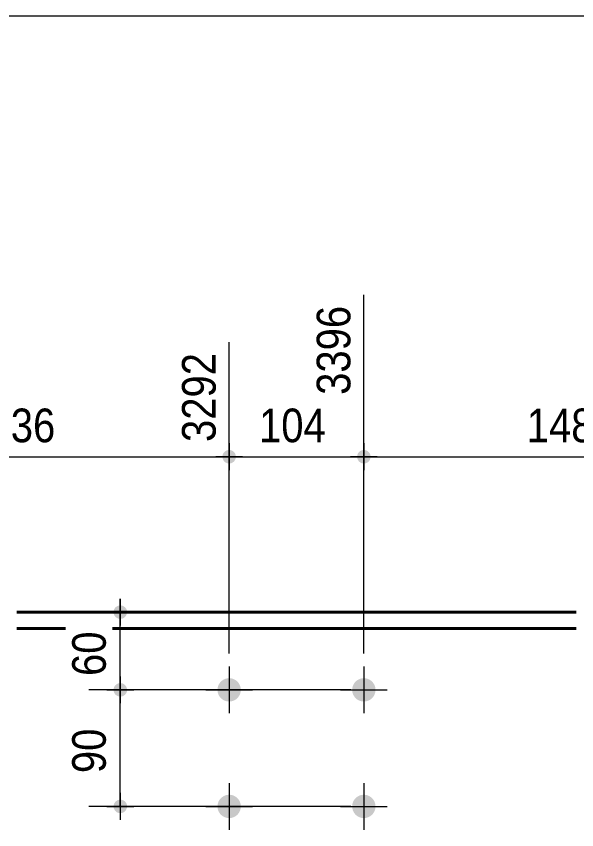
# Model space of a CAD drawing. Header units: millimetres. Extents: x 2 to 410, y 5 to 282.
# Drawn here: x 234.7 to 277.9, y 219.2 to 282 of the extents above; entities that cross this region are included whole.
import ezdxf

# ---------------------------------------------------------------- set-up
doc = ezdxf.new("R2010")
doc.units = ezdxf.units.MM
for name, color, linetype, lineweight in [('Boulon', 7, 'Continuous', 0), ('Cotation', 7, 'Continuous', 0), ('Feuille dessin', 5, 'Continuous', 0), ('Piece', 2, 'Continuous', 0)]:
    doc.layers.add(name, color=color, linetype=linetype, lineweight=lineweight)
doc.styles.add('ARIAL', font='ARIAL.TTF')

# ---------------------------------------------------------------- blocks, each defined once
blk = doc.blocks.new('*A3')
at = {"layer": 'Boulon'}
for points in [[(262.39, 229.945), (262.387, 229.901), (262.382, 229.857), (262.374, 229.813), (262.364, 229.77), (262.353, 229.728), (262.339, 229.686), (262.323, 229.645), (262.305, 229.604), (262.285, 229.565), (262.263, 229.526), (262.24, 229.489), (262.214, 229.453), (262.187, 229.418), (262.158, 229.385), (262.128, 229.353), (262.096, 229.322), (262.062, 229.293), (262.028, 229.266), (261.991, 229.241), (261.954, 229.217), (261.916, 229.195), (261.876, 229.175), (261.836, 229.158), (261.795, 229.142), (261.753, 229.128), (261.71, 229.116), (261.667, 229.106), (261.624, 229.099), (261.58, 229.093), (261.536, 229.09), (261.491, 229.089), (261.447, 229.09), (261.403, 229.093), (261.359, 229.099), (261.316, 229.106), (261.273, 229.116), (261.23, 229.128), (261.188, 229.142), (261.147, 229.158), (261.107, 229.175), (261.067, 229.195), (261.029, 229.217), (260.991, 229.241), (260.955, 229.266), (260.921, 229.293), (260.887, 229.322), (260.855, 229.353), (260.825, 229.385), (260.796, 229.418), (260.769, 229.453), (260.743, 229.489), (260.72, 229.526), (260.698, 229.565), (260.678, 229.604), (260.66, 229.645), (260.644, 229.686), (260.63, 229.728), (260.618, 229.77), (260.609, 229.813), (260.601, 229.857), (260.596, 229.901), (260.593, 229.945), (260.591, 229.989), (260.593, 230.033), (260.596, 230.077), (260.601, 230.121), (260.609, 230.165), (260.618, 230.208), (260.63, 230.25), (260.644, 230.292), (260.66, 230.333), (260.678, 230.374), (260.698, 230.413), (260.72, 230.452), (260.743, 230.489), (260.769, 230.525), (260.796, 230.56), (260.825, 230.593), (260.855, 230.625), (260.887, 230.656), (260.921, 230.685), (260.955, 230.712), (260.991, 230.737), (261.029, 230.761), (261.067, 230.783), (261.107, 230.803), (261.147, 230.821), (261.188, 230.836), (261.23, 230.85), (261.273, 230.862), (261.316, 230.872), (261.359, 230.879), (261.403, 230.885), (261.447, 230.888), (261.491, 230.889), (261.536, 230.888), (261.58, 230.885), (261.624, 230.879), (261.667, 230.872), (261.71, 230.862), (261.753, 230.85), (261.795, 230.836), (261.836, 230.821), (261.876, 230.803), (261.916, 230.783), (261.954, 230.761), (261.991, 230.737), (262.028, 230.712), (262.062, 230.685), (262.096, 230.656), (262.128, 230.625), (262.158, 230.593), (262.187, 230.56), (262.214, 230.525), (262.24, 230.489), (262.263, 230.452), (262.285, 230.413), (262.305, 230.374), (262.323, 230.333), (262.339, 230.292), (262.353, 230.25), (262.364, 230.208), (262.374, 230.165), (262.382, 230.121), (262.387, 230.077), (262.39, 230.033), (262.391, 229.989)], [(262.39, 220.945), (262.387, 220.901), (262.382, 220.857), (262.374, 220.813), (262.364, 220.77), (262.353, 220.728), (262.339, 220.686), (262.323, 220.645), (262.305, 220.604), (262.285, 220.565), (262.263, 220.526), (262.24, 220.489), (262.214, 220.453), (262.187, 220.418), (262.158, 220.385), (262.128, 220.353), (262.096, 220.322), (262.062, 220.293), (262.028, 220.266), (261.991, 220.241), (261.954, 220.217), (261.916, 220.195), (261.876, 220.175), (261.836, 220.158), (261.795, 220.142), (261.753, 220.128), (261.71, 220.116), (261.667, 220.106), (261.624, 220.099), (261.58, 220.093), (261.536, 220.09), (261.491, 220.089), (261.447, 220.09), (261.403, 220.093), (261.359, 220.099), (261.316, 220.106), (261.273, 220.116), (261.23, 220.128), (261.188, 220.142), (261.147, 220.158), (261.107, 220.175), (261.067, 220.195), (261.029, 220.217), (260.991, 220.241), (260.955, 220.266), (260.921, 220.293), (260.887, 220.322), (260.855, 220.353), (260.825, 220.385), (260.796, 220.418), (260.769, 220.453), (260.743, 220.489), (260.72, 220.526), (260.698, 220.565), (260.678, 220.604), (260.66, 220.645), (260.644, 220.686), (260.63, 220.728), (260.618, 220.77), (260.609, 220.813), (260.601, 220.857), (260.596, 220.901), (260.593, 220.945), (260.591, 220.989), (260.593, 221.033), (260.596, 221.077), (260.601, 221.121), (260.609, 221.165), (260.618, 221.208), (260.63, 221.25), (260.644, 221.292), (260.66, 221.333), (260.678, 221.374), (260.698, 221.413), (260.72, 221.452), (260.743, 221.489), (260.769, 221.525), (260.796, 221.56), (260.825, 221.593), (260.855, 221.625), (260.887, 221.656), (260.921, 221.685), (260.955, 221.712), (260.991, 221.737), (261.029, 221.761), (261.067, 221.783), (261.107, 221.803), (261.147, 221.821), (261.188, 221.836), (261.23, 221.85), (261.273, 221.862), (261.316, 221.872), (261.359, 221.879), (261.403, 221.885), (261.447, 221.888), (261.491, 221.889), (261.536, 221.888), (261.58, 221.885), (261.624, 221.879), (261.667, 221.872), (261.71, 221.862), (261.753, 221.85), (261.795, 221.836), (261.836, 221.821), (261.876, 221.803), (261.916, 221.783), (261.954, 221.761), (261.991, 221.737), (262.028, 221.712), (262.062, 221.685), (262.096, 221.656), (262.128, 221.625), (262.158, 221.593), (262.187, 221.56), (262.214, 221.525), (262.24, 221.489), (262.263, 221.452), (262.285, 221.413), (262.305, 221.374), (262.323, 221.333), (262.339, 221.292), (262.353, 221.25), (262.364, 221.208), (262.374, 221.165), (262.382, 221.121), (262.387, 221.077), (262.39, 221.033), (262.391, 220.989)]]:
    blk.add_hatch(color=256, dxfattribs=at).paths.add_polyline_path(points, flags=17)
at = {"layer": 'Boulon', "linetype": 'Continuous', "lineweight": 0}
for p, q in [((261.491, 231.789), (261.491, 228.189)), ((259.691, 229.989), (263.291, 229.989)), ((261.491, 222.789), (261.491, 219.189)), ((259.691, 220.989), (263.291, 220.989))]:
    blk.add_line(p, q, dxfattribs=at)
blk = doc.blocks.new('*A4')
at = {"layer": 'Boulon'}
for points in [[(251.99, 229.945), (251.987, 229.901), (251.982, 229.857), (251.974, 229.813), (251.964, 229.77), (251.953, 229.728), (251.939, 229.686), (251.923, 229.645), (251.905, 229.604), (251.885, 229.565), (251.863, 229.526), (251.84, 229.489), (251.814, 229.453), (251.787, 229.418), (251.758, 229.385), (251.728, 229.353), (251.696, 229.322), (251.662, 229.293), (251.628, 229.266), (251.591, 229.241), (251.554, 229.217), (251.516, 229.195), (251.476, 229.175), (251.436, 229.158), (251.395, 229.142), (251.353, 229.128), (251.31, 229.116), (251.267, 229.106), (251.224, 229.099), (251.18, 229.093), (251.136, 229.09), (251.091, 229.089), (251.047, 229.09), (251.003, 229.093), (250.959, 229.099), (250.916, 229.106), (250.873, 229.116), (250.83, 229.128), (250.788, 229.142), (250.747, 229.158), (250.707, 229.175), (250.667, 229.195), (250.629, 229.217), (250.591, 229.241), (250.555, 229.266), (250.521, 229.293), (250.487, 229.322), (250.455, 229.353), (250.425, 229.385), (250.396, 229.418), (250.369, 229.453), (250.343, 229.489), (250.32, 229.526), (250.298, 229.565), (250.278, 229.604), (250.26, 229.645), (250.244, 229.686), (250.23, 229.728), (250.218, 229.77), (250.209, 229.813), (250.201, 229.857), (250.196, 229.901), (250.193, 229.945), (250.191, 229.989), (250.193, 230.033), (250.196, 230.077), (250.201, 230.121), (250.209, 230.165), (250.218, 230.208), (250.23, 230.25), (250.244, 230.292), (250.26, 230.333), (250.278, 230.374), (250.298, 230.413), (250.32, 230.452), (250.343, 230.489), (250.369, 230.525), (250.396, 230.56), (250.425, 230.593), (250.455, 230.625), (250.487, 230.656), (250.521, 230.685), (250.555, 230.712), (250.591, 230.737), (250.629, 230.761), (250.667, 230.783), (250.707, 230.803), (250.747, 230.821), (250.788, 230.836), (250.83, 230.85), (250.873, 230.862), (250.916, 230.872), (250.959, 230.879), (251.003, 230.885), (251.047, 230.888), (251.091, 230.889), (251.136, 230.888), (251.18, 230.885), (251.224, 230.879), (251.267, 230.872), (251.31, 230.862), (251.353, 230.85), (251.395, 230.836), (251.436, 230.821), (251.476, 230.803), (251.516, 230.783), (251.554, 230.761), (251.591, 230.737), (251.628, 230.712), (251.662, 230.685), (251.696, 230.656), (251.728, 230.625), (251.758, 230.593), (251.787, 230.56), (251.814, 230.525), (251.84, 230.489), (251.863, 230.452), (251.885, 230.413), (251.905, 230.374), (251.923, 230.333), (251.939, 230.292), (251.953, 230.25), (251.964, 230.208), (251.974, 230.165), (251.982, 230.121), (251.987, 230.077), (251.99, 230.033), (251.991, 229.989)], [(251.99, 220.945), (251.987, 220.901), (251.982, 220.857), (251.974, 220.813), (251.964, 220.77), (251.953, 220.728), (251.939, 220.686), (251.923, 220.645), (251.905, 220.604), (251.885, 220.565), (251.863, 220.526), (251.84, 220.489), (251.814, 220.453), (251.787, 220.418), (251.758, 220.385), (251.728, 220.353), (251.696, 220.322), (251.662, 220.293), (251.628, 220.266), (251.591, 220.241), (251.554, 220.217), (251.516, 220.195), (251.476, 220.175), (251.436, 220.158), (251.395, 220.142), (251.353, 220.128), (251.31, 220.116), (251.267, 220.106), (251.224, 220.099), (251.18, 220.093), (251.136, 220.09), (251.091, 220.089), (251.047, 220.09), (251.003, 220.093), (250.959, 220.099), (250.916, 220.106), (250.873, 220.116), (250.83, 220.128), (250.788, 220.142), (250.747, 220.158), (250.707, 220.175), (250.667, 220.195), (250.629, 220.217), (250.591, 220.241), (250.555, 220.266), (250.521, 220.293), (250.487, 220.322), (250.455, 220.353), (250.425, 220.385), (250.396, 220.418), (250.369, 220.453), (250.343, 220.489), (250.32, 220.526), (250.298, 220.565), (250.278, 220.604), (250.26, 220.645), (250.244, 220.686), (250.23, 220.728), (250.218, 220.77), (250.209, 220.813), (250.201, 220.857), (250.196, 220.901), (250.193, 220.945), (250.191, 220.989), (250.193, 221.033), (250.196, 221.077), (250.201, 221.121), (250.209, 221.165), (250.218, 221.208), (250.23, 221.25), (250.244, 221.292), (250.26, 221.333), (250.278, 221.374), (250.298, 221.413), (250.32, 221.452), (250.343, 221.489), (250.369, 221.525), (250.396, 221.56), (250.425, 221.593), (250.455, 221.625), (250.487, 221.656), (250.521, 221.685), (250.555, 221.712), (250.591, 221.737), (250.629, 221.761), (250.667, 221.783), (250.707, 221.803), (250.747, 221.821), (250.788, 221.836), (250.83, 221.85), (250.873, 221.862), (250.916, 221.872), (250.959, 221.879), (251.003, 221.885), (251.047, 221.888), (251.091, 221.889), (251.136, 221.888), (251.18, 221.885), (251.224, 221.879), (251.267, 221.872), (251.31, 221.862), (251.353, 221.85), (251.395, 221.836), (251.436, 221.821), (251.476, 221.803), (251.516, 221.783), (251.554, 221.761), (251.591, 221.737), (251.628, 221.712), (251.662, 221.685), (251.696, 221.656), (251.728, 221.625), (251.758, 221.593), (251.787, 221.56), (251.814, 221.525), (251.84, 221.489), (251.863, 221.452), (251.885, 221.413), (251.905, 221.374), (251.923, 221.333), (251.939, 221.292), (251.953, 221.25), (251.964, 221.208), (251.974, 221.165), (251.982, 221.121), (251.987, 221.077), (251.99, 221.033), (251.991, 220.989)]]:
    blk.add_hatch(color=256, dxfattribs=at).paths.add_polyline_path(points, flags=17)
at = {"layer": 'Boulon', "linetype": 'Continuous', "lineweight": 0}
for p, q in [((251.091, 231.789), (251.091, 228.189)), ((249.291, 229.989), (252.891, 229.989)), ((251.091, 222.789), (251.091, 219.189)), ((249.291, 220.989), (252.891, 220.989))]:
    blk.add_line(p, q, dxfattribs=at)
blk = doc.blocks.new('*A15')
at = {"layer": 'Piece', "color": 2, "linetype": 'Continuous', "lineweight": 40}
for p, q in [((277.87711, 235.989017), (234.705829, 235.989017)), ((238.448745, 234.719017), (234.705829, 234.719017)), ((277.87711, 234.719017), (242.088745, 234.719017))]:
    blk.add_line(p, q, dxfattribs=at)
blk = doc.blocks.new('*A43')
at = {"layer": 'Feuille dessin', "linetype": 'Continuous', "lineweight": 0}
blk.add_line((405, 282), (5, 282), dxfattribs=at)
blk = doc.blocks.new('*A54')
at = {"layer": 'Cotation'}
for points in [[(218.195, 247.47), (218.169, 247.472), (218.144, 247.475), (218.119, 247.479), (218.094, 247.485), (218.069, 247.491), (218.045, 247.499), (218.021, 247.509), (217.998, 247.519), (217.975, 247.53), (217.953, 247.543), (217.931, 247.557), (217.91, 247.571), (217.89, 247.587), (217.871, 247.604), (217.852, 247.621), (217.835, 247.64), (217.818, 247.659), (217.803, 247.679), (217.788, 247.7), (217.774, 247.722), (217.762, 247.744), (217.75, 247.767), (217.74, 247.79), (217.731, 247.814), (217.723, 247.838), (217.716, 247.863), (217.71, 247.888), (217.706, 247.913), (217.703, 247.938), (217.701, 247.964), (217.7, 247.989), (217.701, 248.015), (217.703, 248.04), (217.706, 248.065), (217.71, 248.09), (217.716, 248.115), (217.723, 248.14), (217.731, 248.164), (217.74, 248.188), (217.75, 248.211), (217.762, 248.234), (217.774, 248.256), (217.788, 248.278), (217.803, 248.299), (217.818, 248.319), (217.835, 248.338), (217.852, 248.357), (217.871, 248.374), (217.89, 248.391), (217.91, 248.407), (217.931, 248.421), (217.953, 248.435), (217.975, 248.448), (217.998, 248.459), (218.021, 248.469), (218.045, 248.479), (218.069, 248.487), (218.094, 248.493), (218.119, 248.499), (218.144, 248.503), (218.169, 248.507), (218.195, 248.508), (218.22, 248.509), (218.246, 248.508), (218.271, 248.507), (218.296, 248.503), (218.322, 248.499), (218.347, 248.493), (218.371, 248.487), (218.395, 248.479), (218.419, 248.469), (218.443, 248.459), (218.465, 248.448), (218.488, 248.435), (218.509, 248.421), (218.53, 248.407), (218.55, 248.391), (218.569, 248.374), (218.588, 248.357), (218.605, 248.338), (218.622, 248.319), (218.638, 248.299), (218.653, 248.278), (218.666, 248.256), (218.679, 248.234), (218.69, 248.211), (218.701, 248.188), (218.71, 248.164), (218.718, 248.14), (218.725, 248.115), (218.73, 248.09), (218.735, 248.065), (218.738, 248.04), (218.74, 248.015), (218.74, 247.989), (218.74, 247.964), (218.738, 247.938), (218.735, 247.913), (218.73, 247.888), (218.725, 247.863), (218.718, 247.838), (218.71, 247.814), (218.701, 247.79), (218.69, 247.767), (218.679, 247.744), (218.666, 247.722), (218.653, 247.7), (218.638, 247.679), (218.622, 247.659), (218.605, 247.64), (218.588, 247.621), (218.569, 247.604), (218.55, 247.587), (218.53, 247.571), (218.509, 247.557), (218.488, 247.543), (218.465, 247.53), (218.443, 247.519), (218.419, 247.509), (218.395, 247.499), (218.371, 247.491), (218.347, 247.485), (218.322, 247.479), (218.296, 247.475), (218.271, 247.472), (218.246, 247.47), (218.22, 247.469)], [(251.066, 247.47), (251.041, 247.472), (251.015, 247.475), (250.99, 247.479), (250.965, 247.485), (250.941, 247.491), (250.916, 247.499), (250.892, 247.509), (250.869, 247.519), (250.846, 247.53), (250.824, 247.543), (250.803, 247.557), (250.782, 247.571), (250.762, 247.587), (250.742, 247.604), (250.724, 247.621), (250.706, 247.64), (250.69, 247.659), (250.674, 247.679), (250.659, 247.7), (250.645, 247.722), (250.633, 247.744), (250.621, 247.767), (250.611, 247.79), (250.602, 247.814), (250.594, 247.838), (250.587, 247.863), (250.581, 247.888), (250.577, 247.913), (250.574, 247.938), (250.572, 247.964), (250.571, 247.989), (250.572, 248.015), (250.574, 248.04), (250.577, 248.065), (250.581, 248.09), (250.587, 248.115), (250.594, 248.14), (250.602, 248.164), (250.611, 248.188), (250.621, 248.211), (250.633, 248.234), (250.645, 248.256), (250.659, 248.278), (250.674, 248.299), (250.69, 248.319), (250.706, 248.338), (250.724, 248.357), (250.742, 248.374), (250.762, 248.391), (250.782, 248.407), (250.803, 248.421), (250.824, 248.435), (250.846, 248.448), (250.869, 248.459), (250.892, 248.469), (250.916, 248.479), (250.941, 248.487), (250.965, 248.493), (250.99, 248.499), (251.015, 248.503), (251.041, 248.507), (251.066, 248.508), (251.091, 248.509), (251.117, 248.508), (251.142, 248.507), (251.168, 248.503), (251.193, 248.499), (251.218, 248.493), (251.242, 248.487), (251.267, 248.479), (251.29, 248.469), (251.314, 248.459), (251.337, 248.448), (251.359, 248.435), (251.38, 248.421), (251.401, 248.407), (251.421, 248.391), (251.441, 248.374), (251.459, 248.357), (251.477, 248.338), (251.493, 248.319), (251.509, 248.299), (251.524, 248.278), (251.537, 248.256), (251.55, 248.234), (251.562, 248.211), (251.572, 248.188), (251.581, 248.164), (251.589, 248.14), (251.596, 248.115), (251.601, 248.09), (251.606, 248.065), (251.609, 248.04), (251.611, 248.015), (251.611, 247.989), (251.611, 247.964), (251.609, 247.938), (251.606, 247.913), (251.601, 247.888), (251.596, 247.863), (251.589, 247.838), (251.581, 247.814), (251.572, 247.79), (251.562, 247.767), (251.55, 247.744), (251.537, 247.722), (251.524, 247.7), (251.509, 247.679), (251.493, 247.659), (251.477, 247.64), (251.459, 247.621), (251.441, 247.604), (251.421, 247.587), (251.401, 247.571), (251.38, 247.557), (251.359, 247.543), (251.337, 247.53), (251.314, 247.519), (251.29, 247.509), (251.267, 247.499), (251.242, 247.491), (251.218, 247.485), (251.193, 247.479), (251.168, 247.475), (251.142, 247.472), (251.117, 247.47), (251.091, 247.469)]]:
    blk.add_hatch(color=256, dxfattribs=at).paths.add_polyline_path(points, flags=17)
at = {"layer": 'Cotation', "linetype": 'Continuous', "lineweight": 0}
for p, q in [((218.22, 232.789), (218.22, 260.483)), ((251.091, 232.789), (251.091, 256.843)), ((218.22, 249.029), (218.22, 246.949)), ((251.091, 249.029), (251.091, 246.949)), ((219.26, 247.989), (217.18, 247.989)), ((218.22, 247.989), (217.18, 247.989)), ((218.22, 247.989), (251.091, 247.989)), ((252.131, 247.989), (250.051, 247.989)), ((251.091, 247.989), (252.131, 247.989))]:
    blk.add_line(p, q, dxfattribs=at)
at = {"layer": 'Cotation'}
for p in [(218.22, 247.989), (251.091, 247.989)]:
    blk.add_point(p, dxfattribs=at)
at = {"layer": 'Cotation', "style": 'ARIAL', "width": 0.85}
blk.add_text('3292', height=2.6, rotation=90.00021, dxfattribs=at).set_placement((250.051, 249.129))
blk.add_text('1136', height=2.6, dxfattribs=at).set_placement((230.799, 249.109))
blk = doc.blocks.new('*A55')
at = {"layer": 'Cotation'}
for points in [[(251.066, 247.47), (251.041, 247.472), (251.015, 247.475), (250.99, 247.479), (250.965, 247.485), (250.941, 247.491), (250.916, 247.499), (250.892, 247.509), (250.869, 247.519), (250.846, 247.53), (250.824, 247.543), (250.803, 247.557), (250.782, 247.571), (250.762, 247.587), (250.742, 247.604), (250.724, 247.621), (250.706, 247.64), (250.69, 247.659), (250.674, 247.679), (250.659, 247.7), (250.645, 247.722), (250.633, 247.744), (250.621, 247.767), (250.611, 247.79), (250.602, 247.814), (250.594, 247.838), (250.587, 247.863), (250.581, 247.888), (250.577, 247.913), (250.574, 247.938), (250.572, 247.964), (250.571, 247.989), (250.572, 248.015), (250.574, 248.04), (250.577, 248.065), (250.581, 248.09), (250.587, 248.115), (250.594, 248.14), (250.602, 248.164), (250.611, 248.188), (250.621, 248.211), (250.633, 248.234), (250.645, 248.256), (250.659, 248.278), (250.674, 248.299), (250.69, 248.319), (250.706, 248.338), (250.724, 248.357), (250.742, 248.374), (250.762, 248.391), (250.782, 248.407), (250.803, 248.421), (250.824, 248.435), (250.846, 248.448), (250.869, 248.459), (250.892, 248.469), (250.916, 248.479), (250.941, 248.487), (250.965, 248.493), (250.99, 248.499), (251.015, 248.503), (251.041, 248.507), (251.066, 248.508), (251.091, 248.509), (251.117, 248.508), (251.142, 248.507), (251.168, 248.503), (251.193, 248.499), (251.218, 248.493), (251.242, 248.487), (251.267, 248.479), (251.29, 248.469), (251.314, 248.459), (251.337, 248.448), (251.359, 248.435), (251.38, 248.421), (251.401, 248.407), (251.421, 248.391), (251.441, 248.374), (251.459, 248.357), (251.477, 248.338), (251.493, 248.319), (251.509, 248.299), (251.524, 248.278), (251.537, 248.256), (251.55, 248.234), (251.562, 248.211), (251.572, 248.188), (251.581, 248.164), (251.589, 248.14), (251.596, 248.115), (251.601, 248.09), (251.606, 248.065), (251.609, 248.04), (251.611, 248.015), (251.611, 247.989), (251.611, 247.964), (251.609, 247.938), (251.606, 247.913), (251.601, 247.888), (251.596, 247.863), (251.589, 247.838), (251.581, 247.814), (251.572, 247.79), (251.562, 247.767), (251.55, 247.744), (251.537, 247.722), (251.524, 247.7), (251.509, 247.679), (251.493, 247.659), (251.477, 247.64), (251.459, 247.621), (251.441, 247.604), (251.421, 247.587), (251.401, 247.571), (251.38, 247.557), (251.359, 247.543), (251.337, 247.53), (251.314, 247.519), (251.29, 247.509), (251.267, 247.499), (251.242, 247.491), (251.218, 247.485), (251.193, 247.479), (251.168, 247.475), (251.142, 247.472), (251.117, 247.47), (251.091, 247.469)], [(261.466, 247.47), (261.441, 247.472), (261.415, 247.475), (261.39, 247.479), (261.365, 247.485), (261.341, 247.491), (261.316, 247.499), (261.292, 247.509), (261.269, 247.519), (261.246, 247.53), (261.224, 247.543), (261.203, 247.557), (261.182, 247.571), (261.162, 247.587), (261.142, 247.604), (261.124, 247.621), (261.106, 247.64), (261.09, 247.659), (261.074, 247.679), (261.059, 247.7), (261.045, 247.722), (261.033, 247.744), (261.021, 247.767), (261.011, 247.79), (261.002, 247.814), (260.994, 247.838), (260.987, 247.863), (260.981, 247.888), (260.977, 247.913), (260.974, 247.938), (260.972, 247.964), (260.971, 247.989), (260.972, 248.015), (260.974, 248.04), (260.977, 248.065), (260.981, 248.09), (260.987, 248.115), (260.994, 248.14), (261.002, 248.164), (261.011, 248.188), (261.021, 248.211), (261.033, 248.234), (261.045, 248.256), (261.059, 248.278), (261.074, 248.299), (261.09, 248.319), (261.106, 248.338), (261.124, 248.357), (261.142, 248.374), (261.162, 248.391), (261.182, 248.407), (261.203, 248.421), (261.224, 248.435), (261.246, 248.448), (261.269, 248.459), (261.292, 248.469), (261.316, 248.479), (261.341, 248.487), (261.365, 248.493), (261.39, 248.499), (261.415, 248.503), (261.441, 248.507), (261.466, 248.508), (261.491, 248.509), (261.517, 248.508), (261.542, 248.507), (261.568, 248.503), (261.593, 248.499), (261.618, 248.493), (261.642, 248.487), (261.667, 248.479), (261.69, 248.469), (261.714, 248.459), (261.737, 248.448), (261.759, 248.435), (261.78, 248.421), (261.801, 248.407), (261.821, 248.391), (261.841, 248.374), (261.859, 248.357), (261.877, 248.338), (261.893, 248.319), (261.909, 248.299), (261.924, 248.278), (261.937, 248.256), (261.95, 248.234), (261.962, 248.211), (261.972, 248.188), (261.981, 248.164), (261.989, 248.14), (261.996, 248.115), (262.001, 248.09), (262.006, 248.065), (262.009, 248.04), (262.011, 248.015), (262.011, 247.989), (262.011, 247.964), (262.009, 247.938), (262.006, 247.913), (262.001, 247.888), (261.996, 247.863), (261.989, 247.838), (261.981, 247.814), (261.972, 247.79), (261.962, 247.767), (261.95, 247.744), (261.937, 247.722), (261.924, 247.7), (261.909, 247.679), (261.893, 247.659), (261.877, 247.64), (261.859, 247.621), (261.841, 247.604), (261.821, 247.587), (261.801, 247.571), (261.78, 247.557), (261.759, 247.543), (261.737, 247.53), (261.714, 247.519), (261.69, 247.509), (261.667, 247.499), (261.642, 247.491), (261.618, 247.485), (261.593, 247.479), (261.568, 247.475), (261.542, 247.472), (261.517, 247.47), (261.491, 247.469)]]:
    blk.add_hatch(color=256, dxfattribs=at).paths.add_polyline_path(points, flags=17)
at = {"layer": 'Cotation', "linetype": 'Continuous', "lineweight": 0}
for p, q in [((261.491, 232.789), (261.491, 260.483)), ((251.091, 232.789), (251.091, 256.843)), ((251.091, 249.029), (251.091, 246.949)), ((261.491, 249.029), (261.491, 246.949)), ((252.131, 247.989), (250.051, 247.989)), ((251.091, 247.989), (250.051, 247.989)), ((251.091, 247.989), (261.491, 247.989)), ((262.531, 247.989), (260.451, 247.989)), ((261.491, 247.989), (262.531, 247.989))]:
    blk.add_line(p, q, dxfattribs=at)
at = {"layer": 'Cotation'}
for p in [(251.091, 247.989), (261.491, 247.989)]:
    blk.add_point(p, dxfattribs=at)
at = {"layer": 'Cotation', "style": 'ARIAL', "width": 0.85}
blk.add_text('3396', height=2.6, rotation=90.00021, dxfattribs=at).set_placement((260.451, 252.769))
blk.add_text('104', height=2.6, dxfattribs=at).set_placement((253.399, 249.109))
blk = doc.blocks.new('*A56')
at = {"layer": 'Cotation'}
for points in [[(261.466, 247.47), (261.441, 247.472), (261.415, 247.475), (261.39, 247.479), (261.365, 247.485), (261.341, 247.491), (261.316, 247.499), (261.292, 247.509), (261.269, 247.519), (261.246, 247.53), (261.224, 247.543), (261.203, 247.557), (261.182, 247.571), (261.162, 247.587), (261.142, 247.604), (261.124, 247.621), (261.106, 247.64), (261.09, 247.659), (261.074, 247.679), (261.059, 247.7), (261.045, 247.722), (261.033, 247.744), (261.021, 247.767), (261.011, 247.79), (261.002, 247.814), (260.994, 247.838), (260.987, 247.863), (260.981, 247.888), (260.977, 247.913), (260.974, 247.938), (260.972, 247.964), (260.971, 247.989), (260.972, 248.015), (260.974, 248.04), (260.977, 248.065), (260.981, 248.09), (260.987, 248.115), (260.994, 248.14), (261.002, 248.164), (261.011, 248.188), (261.021, 248.211), (261.033, 248.234), (261.045, 248.256), (261.059, 248.278), (261.074, 248.299), (261.09, 248.319), (261.106, 248.338), (261.124, 248.357), (261.142, 248.374), (261.162, 248.391), (261.182, 248.407), (261.203, 248.421), (261.224, 248.435), (261.246, 248.448), (261.269, 248.459), (261.292, 248.469), (261.316, 248.479), (261.341, 248.487), (261.365, 248.493), (261.39, 248.499), (261.415, 248.503), (261.441, 248.507), (261.466, 248.508), (261.491, 248.509), (261.517, 248.508), (261.542, 248.507), (261.568, 248.503), (261.593, 248.499), (261.618, 248.493), (261.642, 248.487), (261.667, 248.479), (261.69, 248.469), (261.714, 248.459), (261.737, 248.448), (261.759, 248.435), (261.78, 248.421), (261.801, 248.407), (261.821, 248.391), (261.841, 248.374), (261.859, 248.357), (261.877, 248.338), (261.893, 248.319), (261.909, 248.299), (261.924, 248.278), (261.937, 248.256), (261.95, 248.234), (261.962, 248.211), (261.972, 248.188), (261.981, 248.164), (261.989, 248.14), (261.996, 248.115), (262.001, 248.09), (262.006, 248.065), (262.009, 248.04), (262.011, 248.015), (262.011, 247.989), (262.011, 247.964), (262.009, 247.938), (262.006, 247.913), (262.001, 247.888), (261.996, 247.863), (261.989, 247.838), (261.981, 247.814), (261.972, 247.79), (261.962, 247.767), (261.95, 247.744), (261.937, 247.722), (261.924, 247.7), (261.909, 247.679), (261.893, 247.659), (261.877, 247.64), (261.859, 247.621), (261.841, 247.604), (261.821, 247.587), (261.801, 247.571), (261.78, 247.557), (261.759, 247.543), (261.737, 247.53), (261.714, 247.519), (261.69, 247.509), (261.667, 247.499), (261.642, 247.491), (261.618, 247.485), (261.593, 247.479), (261.568, 247.475), (261.542, 247.472), (261.517, 247.47), (261.491, 247.469)], [(294.337, 247.47), (294.312, 247.472), (294.286, 247.475), (294.261, 247.479), (294.236, 247.485), (294.212, 247.491), (294.188, 247.499), (294.164, 247.509), (294.14, 247.519), (294.118, 247.53), (294.095, 247.543), (294.074, 247.557), (294.053, 247.571), (294.033, 247.587), (294.014, 247.604), (293.995, 247.621), (293.977, 247.64), (293.961, 247.659), (293.945, 247.679), (293.93, 247.7), (293.917, 247.722), (293.904, 247.744), (293.893, 247.767), (293.882, 247.79), (293.873, 247.814), (293.865, 247.838), (293.858, 247.863), (293.853, 247.888), (293.848, 247.913), (293.845, 247.938), (293.843, 247.964), (293.843, 247.989), (293.843, 248.015), (293.845, 248.04), (293.848, 248.065), (293.853, 248.09), (293.858, 248.115), (293.865, 248.14), (293.873, 248.164), (293.882, 248.188), (293.893, 248.211), (293.904, 248.234), (293.917, 248.256), (293.93, 248.278), (293.945, 248.299), (293.961, 248.319), (293.977, 248.338), (293.995, 248.357), (294.014, 248.374), (294.033, 248.391), (294.053, 248.407), (294.074, 248.421), (294.095, 248.435), (294.118, 248.448), (294.14, 248.459), (294.164, 248.469), (294.188, 248.479), (294.212, 248.487), (294.236, 248.493), (294.261, 248.499), (294.286, 248.503), (294.312, 248.507), (294.337, 248.508), (294.363, 248.509), (294.388, 248.508), (294.414, 248.507), (294.439, 248.503), (294.464, 248.499), (294.489, 248.493), (294.514, 248.487), (294.538, 248.479), (294.562, 248.469), (294.585, 248.459), (294.608, 248.448), (294.63, 248.435), (294.652, 248.421), (294.673, 248.407), (294.693, 248.391), (294.712, 248.374), (294.73, 248.357), (294.748, 248.338), (294.765, 248.319), (294.78, 248.299), (294.795, 248.278), (294.809, 248.256), (294.821, 248.234), (294.833, 248.211), (294.843, 248.188), (294.852, 248.164), (294.86, 248.14), (294.867, 248.115), (294.873, 248.09), (294.877, 248.065), (294.88, 248.04), (294.882, 248.015), (294.883, 247.989), (294.882, 247.964), (294.88, 247.938), (294.877, 247.913), (294.873, 247.888), (294.867, 247.863), (294.86, 247.838), (294.852, 247.814), (294.843, 247.79), (294.833, 247.767), (294.821, 247.744), (294.809, 247.722), (294.795, 247.7), (294.78, 247.679), (294.765, 247.659), (294.748, 247.64), (294.73, 247.621), (294.712, 247.604), (294.693, 247.587), (294.673, 247.571), (294.652, 247.557), (294.63, 247.543), (294.608, 247.53), (294.585, 247.519), (294.562, 247.509), (294.538, 247.499), (294.514, 247.491), (294.489, 247.485), (294.464, 247.479), (294.439, 247.475), (294.414, 247.472), (294.388, 247.47), (294.363, 247.469)]]:
    blk.add_hatch(color=256, dxfattribs=at).paths.add_polyline_path(points, flags=17)
at = {"layer": 'Cotation', "linetype": 'Continuous', "lineweight": 0}
for p, q in [((261.491, 232.789), (261.491, 260.483)), ((294.363, 232.789), (294.363, 256.843)), ((261.491, 249.029), (261.491, 246.949)), ((294.363, 249.029), (294.363, 246.949)), ((262.531, 247.989), (260.451, 247.989)), ((261.491, 247.989), (260.451, 247.989)), ((261.491, 247.989), (294.363, 247.989)), ((295.403, 247.989), (293.323, 247.989)), ((294.363, 247.989), (295.403, 247.989))]:
    blk.add_line(p, q, dxfattribs=at)
at = {"layer": 'Cotation'}
for p in [(261.491, 247.989), (294.363, 247.989)]:
    blk.add_point(p, dxfattribs=at)
at = {"layer": 'Cotation', "style": 'ARIAL', "width": 0.85}
blk.add_text('4883', height=2.6, rotation=90.00021, dxfattribs=at).set_placement((293.323, 249.129))
blk.add_text('1487', height=2.6, dxfattribs=at).set_placement((274.07, 249.109))
blk = doc.blocks.new('*A60')
at = {"layer": 'Cotation'}
for points in [[(242.663, 229.47), (242.638, 229.472), (242.612, 229.475), (242.587, 229.479), (242.562, 229.485), (242.538, 229.491), (242.514, 229.499), (242.49, 229.509), (242.466, 229.519), (242.444, 229.53), (242.421, 229.543), (242.4, 229.557), (242.379, 229.571), (242.359, 229.587), (242.34, 229.604), (242.321, 229.621), (242.303, 229.64), (242.287, 229.659), (242.271, 229.679), (242.256, 229.7), (242.243, 229.722), (242.23, 229.744), (242.219, 229.767), (242.208, 229.79), (242.199, 229.814), (242.191, 229.838), (242.184, 229.863), (242.179, 229.888), (242.174, 229.913), (242.171, 229.938), (242.169, 229.964), (242.169, 229.989), (242.169, 230.015), (242.171, 230.04), (242.174, 230.065), (242.179, 230.09), (242.184, 230.115), (242.191, 230.14), (242.199, 230.164), (242.208, 230.188), (242.219, 230.211), (242.23, 230.234), (242.243, 230.256), (242.256, 230.278), (242.271, 230.299), (242.287, 230.319), (242.303, 230.338), (242.321, 230.357), (242.34, 230.374), (242.359, 230.391), (242.379, 230.407), (242.4, 230.421), (242.421, 230.435), (242.444, 230.448), (242.466, 230.459), (242.49, 230.469), (242.514, 230.479), (242.538, 230.487), (242.562, 230.493), (242.587, 230.499), (242.612, 230.503), (242.638, 230.507), (242.663, 230.508), (242.689, 230.509), (242.714, 230.508), (242.74, 230.507), (242.765, 230.503), (242.79, 230.499), (242.815, 230.493), (242.84, 230.487), (242.864, 230.479), (242.888, 230.469), (242.911, 230.459), (242.934, 230.448), (242.956, 230.435), (242.978, 230.421), (242.999, 230.407), (243.019, 230.391), (243.038, 230.374), (243.056, 230.357), (243.074, 230.338), (243.091, 230.319), (243.106, 230.299), (243.121, 230.278), (243.135, 230.256), (243.147, 230.234), (243.159, 230.211), (243.169, 230.188), (243.178, 230.164), (243.186, 230.14), (243.193, 230.115), (243.199, 230.09), (243.203, 230.065), (243.206, 230.04), (243.208, 230.015), (243.209, 229.989), (243.208, 229.964), (243.206, 229.938), (243.203, 229.913), (243.199, 229.888), (243.193, 229.863), (243.186, 229.838), (243.178, 229.814), (243.169, 229.79), (243.159, 229.767), (243.147, 229.744), (243.135, 229.722), (243.121, 229.7), (243.106, 229.679), (243.091, 229.659), (243.074, 229.64), (243.056, 229.621), (243.038, 229.604), (243.019, 229.587), (242.999, 229.571), (242.978, 229.557), (242.956, 229.543), (242.934, 229.53), (242.911, 229.519), (242.888, 229.509), (242.864, 229.499), (242.84, 229.491), (242.815, 229.485), (242.79, 229.479), (242.765, 229.475), (242.74, 229.472), (242.714, 229.47), (242.689, 229.469)], [(242.663, 220.47), (242.638, 220.472), (242.612, 220.475), (242.587, 220.479), (242.562, 220.485), (242.538, 220.491), (242.514, 220.499), (242.49, 220.509), (242.466, 220.519), (242.444, 220.53), (242.421, 220.543), (242.4, 220.557), (242.379, 220.571), (242.359, 220.587), (242.34, 220.604), (242.321, 220.621), (242.303, 220.64), (242.287, 220.659), (242.271, 220.679), (242.256, 220.7), (242.243, 220.722), (242.23, 220.744), (242.219, 220.767), (242.208, 220.79), (242.199, 220.814), (242.191, 220.838), (242.184, 220.863), (242.179, 220.888), (242.174, 220.913), (242.171, 220.938), (242.169, 220.964), (242.169, 220.989), (242.169, 221.015), (242.171, 221.04), (242.174, 221.065), (242.179, 221.09), (242.184, 221.115), (242.191, 221.14), (242.199, 221.164), (242.208, 221.188), (242.219, 221.211), (242.23, 221.234), (242.243, 221.256), (242.256, 221.278), (242.271, 221.299), (242.287, 221.319), (242.303, 221.338), (242.321, 221.357), (242.34, 221.374), (242.359, 221.391), (242.379, 221.407), (242.4, 221.421), (242.421, 221.435), (242.444, 221.448), (242.466, 221.459), (242.49, 221.469), (242.514, 221.479), (242.538, 221.487), (242.562, 221.493), (242.587, 221.499), (242.612, 221.503), (242.638, 221.507), (242.663, 221.508), (242.689, 221.509), (242.714, 221.508), (242.74, 221.507), (242.765, 221.503), (242.79, 221.499), (242.815, 221.493), (242.84, 221.487), (242.864, 221.479), (242.888, 221.469), (242.911, 221.459), (242.934, 221.448), (242.956, 221.435), (242.978, 221.421), (242.999, 221.407), (243.019, 221.391), (243.038, 221.374), (243.056, 221.357), (243.074, 221.338), (243.091, 221.319), (243.106, 221.299), (243.121, 221.278), (243.135, 221.256), (243.147, 221.234), (243.159, 221.211), (243.169, 221.188), (243.178, 221.164), (243.186, 221.14), (243.193, 221.115), (243.199, 221.09), (243.203, 221.065), (243.206, 221.04), (243.208, 221.015), (243.209, 220.989), (243.208, 220.964), (243.206, 220.938), (243.203, 220.913), (243.199, 220.888), (243.193, 220.863), (243.186, 220.838), (243.178, 220.814), (243.169, 220.79), (243.159, 220.767), (243.147, 220.744), (243.135, 220.722), (243.121, 220.7), (243.106, 220.679), (243.091, 220.659), (243.074, 220.64), (243.056, 220.621), (243.038, 220.604), (243.019, 220.587), (242.999, 220.571), (242.978, 220.557), (242.956, 220.543), (242.934, 220.53), (242.911, 220.519), (242.888, 220.509), (242.864, 220.499), (242.84, 220.491), (242.815, 220.485), (242.79, 220.479), (242.765, 220.475), (242.74, 220.472), (242.714, 220.47), (242.689, 220.469)]]:
    blk.add_hatch(color=256, dxfattribs=at).paths.add_polyline_path(points, flags=17)
at = {"layer": 'Cotation', "linetype": 'Continuous', "lineweight": 0}
for p, q in [((242.689, 231.029), (242.689, 228.949)), ((242.689, 229.989), (242.689, 231.029)), ((260.491, 229.989), (240.269, 229.989)), ((241.649, 229.989), (243.729, 229.989)), ((242.689, 220.989), (242.689, 229.989)), ((242.689, 222.029), (242.689, 219.949)), ((260.491, 220.989), (240.269, 220.989)), ((241.649, 220.989), (243.729, 220.989)), ((242.689, 220.989), (242.689, 219.949))]:
    blk.add_line(p, q, dxfattribs=at)
at = {"layer": 'Cotation'}
for p in [(242.689, 229.989), (242.689, 220.989)]:
    blk.add_point(p, dxfattribs=at)
at = {"layer": 'Cotation', "style": 'ARIAL', "width": 0.85}
blk.add_text('90', height=2.6, rotation=90.00021, dxfattribs=at).set_placement((241.569, 223.561))
blk = doc.blocks.new('*A61')
at = {"layer": 'Cotation'}
for points in [[(242.663, 235.47), (242.638, 235.472), (242.612, 235.475), (242.587, 235.479), (242.562, 235.485), (242.538, 235.491), (242.514, 235.499), (242.49, 235.509), (242.466, 235.519), (242.444, 235.53), (242.421, 235.543), (242.4, 235.557), (242.379, 235.571), (242.359, 235.587), (242.34, 235.604), (242.321, 235.621), (242.303, 235.64), (242.287, 235.659), (242.271, 235.679), (242.256, 235.7), (242.243, 235.722), (242.23, 235.744), (242.219, 235.767), (242.208, 235.79), (242.199, 235.814), (242.191, 235.838), (242.184, 235.863), (242.179, 235.888), (242.174, 235.913), (242.171, 235.938), (242.169, 235.964), (242.169, 235.989), (242.169, 236.015), (242.171, 236.04), (242.174, 236.065), (242.179, 236.09), (242.184, 236.115), (242.191, 236.14), (242.199, 236.164), (242.208, 236.188), (242.219, 236.211), (242.23, 236.234), (242.243, 236.256), (242.256, 236.278), (242.271, 236.299), (242.287, 236.319), (242.303, 236.338), (242.321, 236.357), (242.34, 236.374), (242.359, 236.391), (242.379, 236.407), (242.4, 236.421), (242.421, 236.435), (242.444, 236.448), (242.466, 236.459), (242.49, 236.469), (242.514, 236.479), (242.538, 236.487), (242.562, 236.493), (242.587, 236.499), (242.612, 236.503), (242.638, 236.507), (242.663, 236.508), (242.689, 236.509), (242.714, 236.508), (242.74, 236.507), (242.765, 236.503), (242.79, 236.499), (242.815, 236.493), (242.84, 236.487), (242.864, 236.479), (242.888, 236.469), (242.911, 236.459), (242.934, 236.448), (242.956, 236.435), (242.978, 236.421), (242.999, 236.407), (243.019, 236.391), (243.038, 236.374), (243.056, 236.357), (243.074, 236.338), (243.091, 236.319), (243.106, 236.299), (243.121, 236.278), (243.135, 236.256), (243.147, 236.234), (243.159, 236.211), (243.169, 236.188), (243.178, 236.164), (243.186, 236.14), (243.193, 236.115), (243.199, 236.09), (243.203, 236.065), (243.206, 236.04), (243.208, 236.015), (243.209, 235.989), (243.208, 235.964), (243.206, 235.938), (243.203, 235.913), (243.199, 235.888), (243.193, 235.863), (243.186, 235.838), (243.178, 235.814), (243.169, 235.79), (243.159, 235.767), (243.147, 235.744), (243.135, 235.722), (243.121, 235.7), (243.106, 235.679), (243.091, 235.659), (243.074, 235.64), (243.056, 235.621), (243.038, 235.604), (243.019, 235.587), (242.999, 235.571), (242.978, 235.557), (242.956, 235.543), (242.934, 235.53), (242.911, 235.519), (242.888, 235.509), (242.864, 235.499), (242.84, 235.491), (242.815, 235.485), (242.79, 235.479), (242.765, 235.475), (242.74, 235.472), (242.714, 235.47), (242.689, 235.469)], [(242.663, 229.47), (242.638, 229.472), (242.612, 229.475), (242.587, 229.479), (242.562, 229.485), (242.538, 229.491), (242.514, 229.499), (242.49, 229.509), (242.466, 229.519), (242.444, 229.53), (242.421, 229.543), (242.4, 229.557), (242.379, 229.571), (242.359, 229.587), (242.34, 229.604), (242.321, 229.621), (242.303, 229.64), (242.287, 229.659), (242.271, 229.679), (242.256, 229.7), (242.243, 229.722), (242.23, 229.744), (242.219, 229.767), (242.208, 229.79), (242.199, 229.814), (242.191, 229.838), (242.184, 229.863), (242.179, 229.888), (242.174, 229.913), (242.171, 229.938), (242.169, 229.964), (242.169, 229.989), (242.169, 230.015), (242.171, 230.04), (242.174, 230.065), (242.179, 230.09), (242.184, 230.115), (242.191, 230.14), (242.199, 230.164), (242.208, 230.188), (242.219, 230.211), (242.23, 230.234), (242.243, 230.256), (242.256, 230.278), (242.271, 230.299), (242.287, 230.319), (242.303, 230.338), (242.321, 230.357), (242.34, 230.374), (242.359, 230.391), (242.379, 230.407), (242.4, 230.421), (242.421, 230.435), (242.444, 230.448), (242.466, 230.459), (242.49, 230.469), (242.514, 230.479), (242.538, 230.487), (242.562, 230.493), (242.587, 230.499), (242.612, 230.503), (242.638, 230.507), (242.663, 230.508), (242.689, 230.509), (242.714, 230.508), (242.74, 230.507), (242.765, 230.503), (242.79, 230.499), (242.815, 230.493), (242.84, 230.487), (242.864, 230.479), (242.888, 230.469), (242.911, 230.459), (242.934, 230.448), (242.956, 230.435), (242.978, 230.421), (242.999, 230.407), (243.019, 230.391), (243.038, 230.374), (243.056, 230.357), (243.074, 230.338), (243.091, 230.319), (243.106, 230.299), (243.121, 230.278), (243.135, 230.256), (243.147, 230.234), (243.159, 230.211), (243.169, 230.188), (243.178, 230.164), (243.186, 230.14), (243.193, 230.115), (243.199, 230.09), (243.203, 230.065), (243.206, 230.04), (243.208, 230.015), (243.209, 229.989), (243.208, 229.964), (243.206, 229.938), (243.203, 229.913), (243.199, 229.888), (243.193, 229.863), (243.186, 229.838), (243.178, 229.814), (243.169, 229.79), (243.159, 229.767), (243.147, 229.744), (243.135, 229.722), (243.121, 229.7), (243.106, 229.679), (243.091, 229.659), (243.074, 229.64), (243.056, 229.621), (243.038, 229.604), (243.019, 229.587), (242.999, 229.571), (242.978, 229.557), (242.956, 229.543), (242.934, 229.53), (242.911, 229.519), (242.888, 229.509), (242.864, 229.499), (242.84, 229.491), (242.815, 229.485), (242.79, 229.479), (242.765, 229.475), (242.74, 229.472), (242.714, 229.47), (242.689, 229.469)]]:
    blk.add_hatch(color=256, dxfattribs=at).paths.add_polyline_path(points, flags=17)
at = {"layer": 'Cotation', "linetype": 'Continuous', "lineweight": 0}
for p, q in [((242.689, 237.029), (242.689, 234.949)), ((242.689, 235.989), (242.689, 237.029)), ((241.649, 235.989), (243.729, 235.989)), ((242.689, 229.989), (242.689, 235.989)), ((243.408, 235.989), (244.769, 235.989)), ((242.689, 231.029), (242.689, 228.949)), ((260.491, 229.989), (240.269, 229.989)), ((241.649, 229.989), (243.729, 229.989)), ((242.689, 229.989), (242.689, 228.949))]:
    blk.add_line(p, q, dxfattribs=at)
at = {"layer": 'Cotation'}
for p in [(242.689, 235.989), (242.689, 229.989)]:
    blk.add_point(p, dxfattribs=at)
at = {"layer": 'Cotation', "style": 'ARIAL', "width": 0.85}
blk.add_text('60', height=2.6, rotation=90.00021, dxfattribs=at).set_placement((241.569, 231.061))

msp = doc.modelspace()

# ---------------------------------------------------------------- block references
at = {"lineweight": 0}
for name in ['*A43', '*A54', '*A55', '*A56', '*A61', '*A15', '*A4', '*A3', '*A60']:
    msp.add_blockref(name, (0, 0), dxfattribs=at)

doc.saveas('drawing.dxf')
